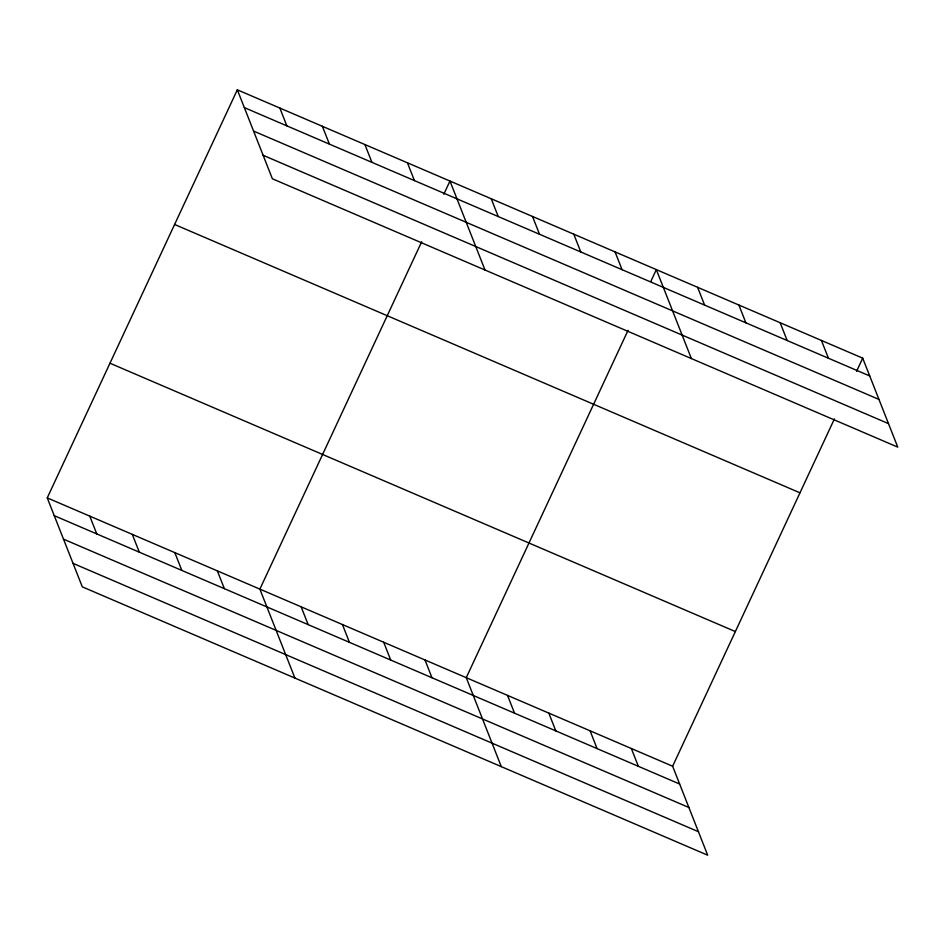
<?xml version="1.0" encoding="UTF-8"?>
<svg xmlns="http://www.w3.org/2000/svg" width="945" height="945" viewBox="0 0 945 945"><rect width="100%" height="100%" fill="white"/><g stroke="black" fill="none" stroke-linecap="round" stroke-linejoin="round"><path stroke-width="1.42" d="M47.25 497.885L672.627 766.23L707.675 855.19L82.298 586.845L47.25 497.885L237.325 89.81L862.702 358.155L897.75 447.115L272.373 178.77L237.325 89.81M421.671 241.778L259.875 589.125L294.923 678.085M443.807 194.245L449.962 181.05L484.998 270.01M628.047 330.325L466.251 677.671L501.299 766.631M650.798 281.48L656.326 269.597L691.374 358.568M672.627 766.23L834.423 418.883M856.56 371.361L862.702 358.155M244.33 107.6L869.719 375.945M253.591 131.083L878.968 399.428M263.123 155.287L888.501 423.632M174.601 224.473L799.978 492.817M109.974 363.223L735.352 631.567M54.255 515.675L679.632 784.019M63.504 539.158L688.893 807.502M73.037 563.362L698.426 831.706M821.429 340.448L828.434 358.238M780.157 322.729L787.161 340.519M738.884 305.022L745.889 322.812M697.611 287.315L704.616 305.105M615.053 251.89L622.058 269.679M573.78 234.183L580.785 251.972M532.507 216.464L539.512 234.254M491.235 198.757L498.239 216.547M407.425 162.8L414.442 180.589M631.355 748.511L638.359 766.3M364.9 144.55L371.917 162.339M590.082 730.804L597.086 748.594M322.375 126.299L329.392 144.089M548.809 713.097L555.814 730.887M279.85 108.061L286.855 125.85M507.524 695.378L514.541 713.168M424.978 659.964L431.983 677.754M383.705 642.246L390.71 660.035M342.433 624.539L349.437 642.328M301.148 606.832L308.164 624.621M217.35 570.874L224.355 588.664M174.825 552.624L181.83 570.414M132.3 534.374L139.305 552.163M89.775 516.135L96.78 533.913"/></g></svg>
